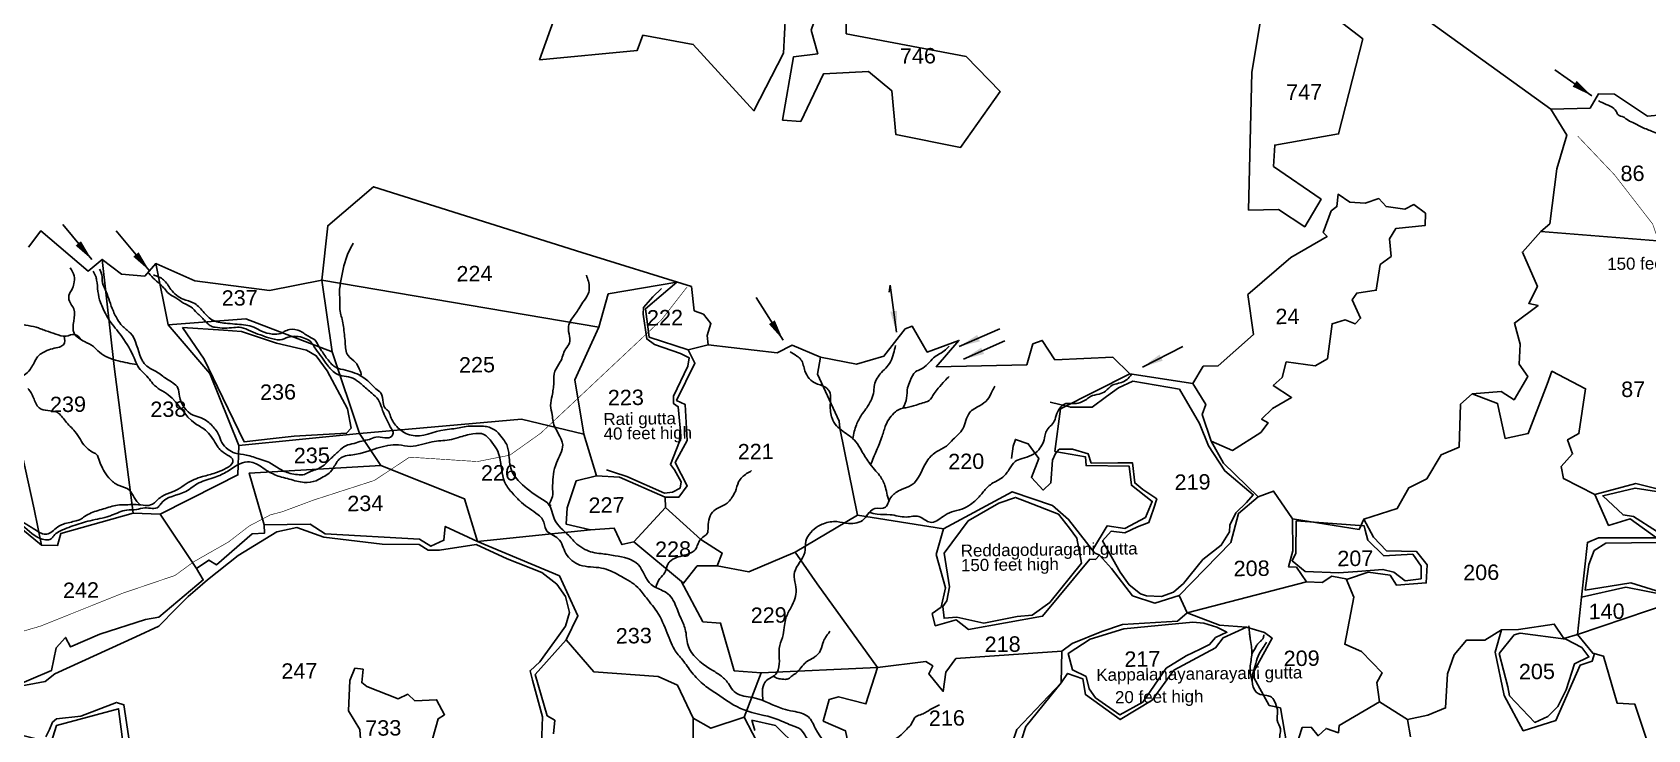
# Model space of a CAD drawing. Header units: feet. Extents: x 806214 to 813245, y 1575800 to 1585148.
# Drawn here: x 807881 to 810558, y 1580803 to 1581960 of the extents above; entities that cross this region are included whole.
import ezdxf
from ezdxf.enums import TextEntityAlignment as Align

# ---------------------------------------------------------------- set-up
doc = ezdxf.new("R2010")
doc.units = ezdxf.units.FT
doc.header["$LTSCALE"] = 15
doc.header["$MEASUREMENT"] = 0
doc.linetypes.add('HIDDEN2', pattern=[0.1875, 0.125, -0.0625])
for name, color, linetype in [('HILL', 17, 'Continuous'), ('PLOT', 7, 'Continuous'), ('PLOT NO', 7, 'Continuous'), ('ROADS', 6, 'Continuous'), ('TANKS-STREAM', 4, 'Continuous'), ('TEXT', 1, 'Continuous')]:
    doc.layers.add(name, color=color, linetype=linetype)
doc.layers.add('VILLAGE BOUNDRY', color=5, linetype='HIDDEN2', lineweight=100)
doc.styles.get("Standard").update_dxf_attribs({"font": 'arial.ttf'})
doc.linetypes.add('DOTS', pattern='A,1e-06,-3,["●",Standard,S=3,R=0,X=-1.25,Y=-1.25],-3', length=6.000001)
doc.dimstyles.get("Standard").update_dxf_attribs({"dimtxt": 0.18, "dimasz": 35, "dimexe": 0.18, "dimexo": 0.0625, "dimgap": 0.09, "dimtad": 0, "dimtih": 1, "dimtoh": 1, "dimdec": 4, "dimzin": 0, "dimdsep": 46, "dimtxsty": 'Standard', "dimcen": 0.09, "dimadec": 0, "dimazin": 0, "dimtfac": 1, "dimtdec": 4, "dimtofl": 0, "dimtmove": 0, "dimatfit": 3, "dimfxl": 1, "dimtolj": 1, "dimtzin": 0, "dimarcsym": 0})

msp = doc.modelspace()

# ---------------------------------------------------------------- linework, layer by layer
at = {"layer": 'HILL', "lineweight": -2}
for points in [[(808924, 1581535.2), (808909.4, 1581521.5), (808893.8, 1581503.3), (808893.6, 1581492.7), (808899.3, 1581451.4), (808912.2, 1581442), (808955.4, 1581427.5), (808969.5, 1581420.3), (808967.3, 1581406.3), (808943.5, 1581356.4), (808943.8, 1581344.1), (808951.7, 1581338.9), (808954.8, 1581303.9), (808953.8, 1581281.1), (808938.6, 1581243), (808945.4, 1581234.1), (808956.4, 1581214.4), (808954.7, 1581203.9), (808942, 1581197.3), (808928.9, 1581195.7), (808866.5, 1581223.3), (808844.3, 1581230.4), (808832.6, 1581234.1)], [(808129.7, 1581470.4), (808197.7, 1581465.7), (808227.7, 1581463.6), (808285.7, 1581444.2), (808335.5, 1581433), (808351.5, 1581423.4), (808369.9, 1581398.7), (808403.2, 1581335.4), (808409.3, 1581303.4), (808401.8, 1581294.9), (808314.7, 1581290.1), (808275.2, 1581285.7), (808232.1, 1581280.8), (808188, 1581372.1), (808166, 1581417.6), (808129.7, 1581470.4)], [(809601, 1581338), (809637.4, 1581338.5), (809661.6, 1581356.1), (809681.3, 1581370.4), (809704.9, 1581381.4), (809782.2, 1581368.2), (809815.3, 1581311.1), (809830.2, 1581274.2), (809857.4, 1581232.5), (809904.5, 1581192.9), (809893.6, 1581179.9), (809875.5, 1581163.2), (809866, 1581142.5), (809865.1, 1581131.4), (809851.6, 1581109.3), (809821.3, 1581085.7), (809799.8, 1581059.3), (809788.8, 1581045.9), (809772.2, 1581031.3), (809752.8, 1581024.2), (809727.4, 1581025.2), (809717.6, 1581028.5), (809699, 1581043.3), (809684.3, 1581064.7), (809654.9, 1581116.3), (809669, 1581132.3), (809691.7, 1581129.6), (809712.7, 1581139.7), (809731.6, 1581147), (809739, 1581169), (809744.7, 1581185.9), (809721.7, 1581201.6), (809708.3, 1581212.5), (809704.3, 1581245.9), (809680.3, 1581245.8), (809636, 1581245.6), (809630.8, 1581260.9), (809604.9, 1581268.7), (809583.1, 1581268.8), (809576.6, 1581261.1), (809571.6, 1581250.2), (809569.3, 1581212.7), (809556.4, 1581200.7), (809536.8, 1581221.8), (809549, 1581253.3), (809531.7, 1581277.5), (809510.4, 1581284.6), (809506.6, 1581273.4), (809503.9, 1581253.3)], [(809602, 1581338), (809567.9, 1581346.8)], [(810489.1, 1581112.6), (810469.6, 1581100.2), (810460.9, 1581077.4), (810454.5, 1581034.7), (810478.8, 1581038.6), (810530.5, 1581046.9), (810588.8, 1581028.4), (810626.9, 1581013.1), (810651.3, 1581011.3), (810695.4, 1581021.2), (810837.6, 1581082), (810839.2, 1581092.3), (810791.6, 1581192.3), (810774.6, 1581237.8), (810748.2, 1581308.8), (810772.9, 1581339.3)], [(809432.1, 1581149.4), (809482.8, 1581178.8), (809510.6, 1581188.6), (809529.6, 1581181.1), (809582, 1581160.5), (809599.8, 1581137.4), (809612.4, 1581121), (809619.9, 1581079.2), (809567.4, 1581014), (809538, 1580993.4), (809513.5, 1580991), (809457.8, 1580980), (809413.3, 1580990.1), (809392.2, 1580988), (809390.3, 1581007.4), (809397, 1581017), (809401.2, 1581040.3), (809392.5, 1581096), (809432.1, 1581149.4)], [(810573.1, 1581132.8), (810534.6, 1581157), (810517.5, 1581159.5), (810484, 1581190.9), (810537.6, 1581204.1), (810572.9, 1581198.4)], [(807851.9, 1580873.9), (807902.1, 1580883.1), (807918.4, 1580895.8), (808052.7, 1580957.4), (808090.5, 1580974.7), (808120.2, 1581004.7), (808139.5, 1581024.1), (808150.8, 1581033.9), (808171.3, 1581051.8), (808222.2, 1581091.9), (808286.1, 1581131.7), (808319.5, 1581138.5), (808364.2, 1581122.7), (808461.1, 1581111), (808522.1, 1581110.6), (808537.1, 1581100.8), (808556, 1581101), (808616.8, 1581110.4), (808667.9, 1581086.4), (808725.4, 1581063.7), (808750.5, 1581044.4), (808764.5, 1581024.1), (808771.5, 1580997.5), (808764.8, 1580975.2), (808750.9, 1580955.8), (808730.5, 1580927.5), (808722.1, 1580915.9), (808706.1, 1580901.1), (808710.2, 1580885.5), (808726.3, 1580824.6), (808725.1, 1580778.2)], [(809975.9, 1581149.9), (809975.1, 1581095.8), (809969, 1581083.5), (809990.9, 1581065.8), (810046.3, 1581063.3), (810077.4, 1581065.8), (810119.5, 1581069.1), (810137.7, 1581064.6), (810156.4, 1581050.3), (810182.9, 1581053.7), (810183.1, 1581074.4), (810169, 1581094.5), (810121.3, 1581091.8), (810094.7, 1581117.8), (810090.2, 1581134.3), (810088.2, 1581141.5), (809975.9, 1581149.9)], [(810489.1, 1581112.6), (810573.9, 1581113.7)], [(809634.2, 1580953.2), (809690, 1580970.6), (809730.1, 1580974.5), (809804.3, 1580981.6), (809822.8, 1580980.1), (809844.1, 1580973.3), (809860.9, 1580964.8), (809842.2, 1580956.1), (809832.2, 1580944.3), (809816.6, 1580936.7), (809793.6, 1580925.6), (809760.4, 1580905.4), (809721.8, 1580849), (809683.3, 1580828.1), (809643.4, 1580856.3), (809632.5, 1580870.8), (809627.4, 1580891.3), (809605.1, 1580902.3), (809597.7, 1580929.8), (809634.2, 1580953.2)], [(810312.4, 1580929.6), (810337.2, 1580960.6), (810347.2, 1580963.3), (810422.8, 1580953.2), (810449.1, 1580939.5), (810461, 1580924), (810437.1, 1580912.7), (810423.4, 1580869.2), (810409.3, 1580841.8), (810392.6, 1580825.1), (810371.4, 1580815.4), (810329.4, 1580859.3), (810326.7, 1580874.1), (810312.4, 1580929.6)], [(808048.2, 1580741.4), (808032.9, 1580844.7), (808020.4, 1580848.5), (807961.3, 1580825.8), (807921, 1580821.1), (807914.2, 1580815.5), (807909.5, 1580803.5), (807903.5, 1580791.3)], [(809073.7, 1580819.1), (809112.7, 1580810.2), (809150, 1580773.7)], [(809078.6, 1580801.8), (809073.7, 1580819.1)]]:
    msp.add_lwpolyline(points, dxfattribs=at)
at = {"layer": 'PLOT', "lineweight": -2}
for points in [[(808721.8, 1581914.5), (808750.1, 1581994.4), (808794.1, 1581978.9), (808820, 1582029.8), (808917.6, 1582051.9), (808941, 1582021.1), (809095.5, 1582057.4), (809131, 1582022.2), (809126.1, 1581925.5), (809076.9, 1581829.9), (808976.5, 1581939.9), (808893, 1581955.1), (808883.5, 1581930), (808721.8, 1581914.5)], [(809902, 1582032), (809951.7, 1582053), (810086.5, 1581949.1), (810046.1, 1581791.6), (809940.3, 1581773.1), (809938.3, 1581737.5), (810017, 1581683.2), (809990, 1581637.6), (809946.5, 1581666.2), (809897, 1581665.1), (809902.5, 1581893.5), (809922.3, 1582014.1), (809902, 1582032)], [(810093.3, 1582052.4), (810397.7, 1581832.3), (810463, 1581834.5), (810477.1, 1581858.1), (810503.5, 1581857.7), (810558.2, 1581821), (810581.6, 1581822.9), (810623.2, 1581793.3), (810658.5, 1581785.5), (810672.1, 1581762.9), (810698.4, 1581786.7), (810779.6, 1581799.3), (810786.5, 1581820.1), (810838.1, 1581828.5), (810830.1, 1581904.1), (810826.7, 1581950), (810864.6, 1581976.4)], [(809124.1, 1581814.3), (809142.8, 1581919.6), (809182.7, 1581924.6), (809171.6, 1581963.9), (809185, 1582001.6), (809229.4, 1582003.6), (809230, 1581957.6), (809428.6, 1581920.2), (809484.9, 1581861.8), (809419.5, 1581769.2), (809312.1, 1581790.7), (809305.3, 1581863.1), (809266.9, 1581895.1), (809192.1, 1581891), (809154.6, 1581812.3), (809124.1, 1581814.3)], [(810588.5, 1581612.9), (810381.4, 1581629.5), (810396.4, 1581642.4), (810407.6, 1581733.8), (810424.2, 1581789.5), (810397.7, 1581832.3)], [(807874.5, 1581603.6), (807895.3, 1581630.9), (807973.3, 1581563.9), (807996.5, 1581583.3), (808028.7, 1581558.6), (808067.3, 1581555.8), (808085.6, 1581576.5), (808150.1, 1581547.7), (808273.9, 1581531.7), (808361, 1581548.9), (808370.6, 1581639.2), (808446.5, 1581703.9), (808791.6, 1581594.9), (808973.5, 1581538.3), (808978.1, 1581498.3), (808993.3, 1581492.3), (809005.6, 1581477), (808999.5, 1581457.1), (809000.9, 1581441.8), (809115.3, 1581428.5), (809140.2, 1581441), (809187.1, 1581421.2), (809246.8, 1581409.6), (809292.4, 1581422.9), (809327.7, 1581468.3), (809339.2, 1581472.8), (809364.3, 1581429.7), (809416.7, 1581448.9), (809379.3, 1581405.2), (809529.1, 1581408.7), (809539.3, 1581443.2), (809554.9, 1581449), (809575.8, 1581417), (809671.7, 1581421.1), (809700.2, 1581393.7), (809804.2, 1581377.4), (809821.8, 1581406.1), (809846.2, 1581406.7), (809904.8, 1581458.5), (809895.8, 1581525.1), (809966.7, 1581586.5), (810027, 1581621.2), (810020.6, 1581628.1), (810033.8, 1581663.9), (810043.4, 1581670.9), (810045.1, 1581691.3), (810064.7, 1581678.4), (810090.1, 1581676.8), (810112.9, 1581684.2), (810124.8, 1581670.9), (810155.8, 1581666.8), (810170.9, 1581674.2), (810190.2, 1581659.9), (810189.7, 1581639.6), (810141.1, 1581634.7), (810130.4, 1581617.5), (810133, 1581588.2), (810114.8, 1581574.8), (810108.4, 1581532.2), (810076.2, 1581527.6), (810068.5, 1581516.4), (810082.5, 1581485.7), (810073.6, 1581476.2), (810056.9, 1581483.1), (810035.3, 1581476.6), (810027.4, 1581418.5), (810007, 1581407), (809959.3, 1581413.3), (809952.6, 1581387.6), (809937.8, 1581374.2), (809968.1, 1581354.2), (809936.4, 1581335.8), (809918.5, 1581318.6), (809929.2, 1581312.4), (809917.1, 1581296.3), (809870, 1581266.4), (809834.6, 1581282.1), (809820.1, 1581326.2), (809825.8, 1581342.9), (809804.2, 1581377.4)], [(810381.4, 1581629.5), (810350.6, 1581595.5), (810375.6, 1581538.5), (810361.3, 1581510.3), (810376.7, 1581507.1), (810337.4, 1581477.6), (810347, 1581442.5), (810345.1, 1581409.6), (810359.7, 1581389.3), (810336.9, 1581350.6), (810315.7, 1581364.3), (810267.5, 1581360.2), (810248.3, 1581343.1), (810245.8, 1581271.6), (810215.8, 1581259.3), (810192.3, 1581219.5), (810162.4, 1581204.6), (810143.4, 1581170.1), (810087.8, 1581152.5), (810080, 1581135.5), (809969.8, 1581152.9), (809938.4, 1581198.9), (809912.6, 1581189.3), (809855.4, 1581245.6), (809834.6, 1581282.1)], [(807996.5, 1581583.3), (808016.6, 1581405.7), (808048, 1581162.3)], [(807795.8, 1581569.1), (807884.1, 1581169.1), (807896.2, 1581109.3)], [(808085.6, 1581576.5), (808106, 1581474.8), (808234.8, 1581484.8), (808377.8, 1581430.2)], [(807657.7, 1581162.4), (807736.6, 1581191.1), (807826.6, 1581166.3), (807896.2, 1581109.3), (807922.5, 1581108.7), (807928, 1581128.9), (808048, 1581162.3), (808093, 1581160.7), (808188, 1581208.8), (808221.7, 1581225.9), (808223.1, 1581274.7), (808423.1, 1581294.8), (808691.7, 1581318.3), (808795.2, 1581293.7), (808780, 1581383.6), (808819.8, 1581471.2), (808835.5, 1581526.2), (808949.3, 1581545.8)], [(808361, 1581548.9), (808819.8, 1581471.2)], [(808361, 1581548.9), (808377.8, 1581430.2), (808423.1, 1581294.8)], [(808967.8, 1581433.3), (808903.4, 1581454.3), (808897.3, 1581501.5), (808949.3, 1581545.8)], [(808106, 1581474.8), (808175.3, 1581394.3), (808223.1, 1581274.7)], [(808816.2, 1581224.5), (808854.2, 1581222), (808929.7, 1581189.1), (808952.6, 1581189.2), (808966.5, 1581208), (808946.4, 1581246.3), (808966.2, 1581282.9), (808963, 1581342.8), (808948.8, 1581349.3), (808979.3, 1581411.4), (808967.8, 1581433.3), (809000.9, 1581441.8)], [(809187.1, 1581421.2), (809182.4, 1581392.7), (809218.1, 1581314.8), (809219.6, 1581303.3), (809248.6, 1581159.2), (809145.6, 1581097.9), (809068.7, 1581064.8), (809015.9, 1581074.8), (809024.4, 1581096.3), (808988.8, 1581118.8), (808930.7, 1581171.7), (808929.7, 1581189.1)], [(809638.3, 1581100.9), (809662.7, 1581141.4), (809691.6, 1581136.7), (809726.1, 1581155.3), (809737.3, 1581181.9), (809702.6, 1581208.7), (809698.7, 1581240.5), (809627.6, 1581241.3), (809626.8, 1581255.7), (809576, 1581264.7), (809585.4, 1581335.5), (809700.2, 1581393.7)], [(810267.5, 1581360.2), (810309.7, 1581344.4), (810321.9, 1581286.3), (810360.5, 1581294.4), (810391.5, 1581376.5), (810399.6, 1581397.9), (810455.3, 1581368.7), (810444.3, 1581294.3), (810425.6, 1581284.1), (810433.8, 1581260.7), (810415, 1581239.8), (810418.8, 1581219.7), (810470.5, 1581193.5), (810538.6, 1581211.8), (810617.9, 1581191.9)], [(810309.7, 1581344.4), (810267.5, 1581360.2)], [(807805.2, 1580882.4), (807831.3, 1580889.6), (807845.1, 1580872.6), (807912.6, 1580901.2), (807920.3, 1580938.9), (807935.9, 1580956.2), (807944, 1580940.6), (807992.6, 1580961.9), (808068.3, 1580986), (808090.4, 1580989.6), (808164.3, 1581051.7), (808152.9, 1581070.6), (808173.7, 1581084.7), (808186.4, 1581076.7), (808245.2, 1581127.9), (808265.8, 1581129.2), (808265.3, 1581143.3), (808240.4, 1581229), (808458.8, 1581241.6), (808423.1, 1581294.8)], [(808795.2, 1581293.7), (808816.2, 1581224.5), (808782.2, 1581215.8), (808767.7, 1581171.2), (808765.9, 1581144.1), (808806.1, 1581134.9), (808618.6, 1581115.3), (808597.5, 1581186.2), (808458.8, 1581241.6)], [(809248.6, 1581159.2), (809391.3, 1581136.4), (809505.2, 1581198), (809571.6, 1581174.9), (809598.4, 1581151.9), (809628.1, 1581114), (809641.5, 1581096.8), (809649.8, 1581092.8), (809642.9, 1581085.3), (809633.6, 1581086), (809555.4, 1580991.5), (809432.8, 1580969.6), (809412.3, 1580985.2), (809377.4, 1580975.7), (809372.7, 1580995.7), (809387.1, 1581006.7), (809394.4, 1581038.7), (809379.2, 1581093.8), (809391.3, 1581136.4)], [(809649.8, 1581092.8), (809669.9, 1581070.5), (809704.5, 1581025.4), (809741.5, 1581013), (809782, 1581025.8), (809867.6, 1581113.7), (809880, 1581161.9), (809912.6, 1581189.3)], [(810448.7, 1581023), (810458.5, 1581114), (810476.8, 1581121.7), (810572.7, 1581121.2), (810529.3, 1581152.9), (810493.5, 1581142.2), (810470.5, 1581193.5)], [(808093, 1581160.7), (808152.9, 1581070.6)], [(808930.7, 1581171.7), (808877.9, 1581114.8), (808858.2, 1581110.4), (808845.5, 1581137.4), (808806.1, 1581134.9)], [(809794.9, 1580996.9), (809992.9, 1581048.3), (809976.2, 1581072.9), (809963.3, 1581073.3), (809970, 1581099.7), (809969.8, 1581152.9)], [(809992.9, 1581048.3), (810018.8, 1581047.1), (810034.6, 1581057.9), (810060.9, 1581053), (810095.1, 1581064.3), (810131.4, 1581059.8), (810142, 1581043.1), (810191.3, 1581046.8), (810192.8, 1581076.5), (810175.3, 1581098.8), (810125.6, 1581099.7), (810103.8, 1581122.5), (810087.8, 1581152.5)], [(808265.3, 1581143.3), (808341.6, 1581144.1), (808366.6, 1581128.3), (808522.9, 1581119.4), (808541.6, 1581107.6), (808563.3, 1581117.4), (808565.3, 1581140.4), (808618.6, 1581115.3)], [(808618.6, 1581115.3), (808754.7, 1581058.6), (808785.3, 1580992.3), (808766, 1580952.5), (808714.5, 1580894.9), (808734.2, 1580826.4), (808747.2, 1580818.8), (808744.8, 1580796.2)], [(808877.9, 1581114.8), (808960.4, 1581046.3), (808983, 1581075.1), (809015.9, 1581074.8)], [(808956.4, 1581049.6), (808992.4, 1580982.2), (809021.7, 1580980.1), (809044.5, 1580901.1), (809089.1, 1580897.7), (809281.6, 1580906.4), (809181.7, 1581045), (809145.6, 1581097.9)], [(809893.4, 1580973.2), (809923.2, 1580964.2), (809936.2, 1580954.9), (809902.9, 1580894.5), (809931.1, 1580843.5), (809949.6, 1580839.3), (809960, 1580778.3), (809975.1, 1580774), (809985.6, 1580806.6), (810000.5, 1580807.5), (810012.2, 1580793.2), (810025.3, 1580805.3), (810045.9, 1580798.2), (810047.1, 1580810.3), (810113.7, 1580849.6), (810109.5, 1580881.6), (810118.4, 1580897.5), (810083.9, 1580932.8), (810056.3, 1580944.9), (810071.4, 1581022.9), (810058.4, 1581053.5)], [(809281.6, 1580906.4), (809362.2, 1580916.5), (809373.4, 1580909), (809366.8, 1580896.1), (809390.7, 1580866.7), (809395.2, 1580898.6), (809411.8, 1580921.2), (809587.5, 1580933.5), (809604.7, 1580946.4), (809653.5, 1580965.9), (809688.1, 1580977.8), (809779.3, 1580983.3), (809794.9, 1580996.9), (809782, 1581025.8)], [(810315.8, 1580968.8), (810344.4, 1580969.2), (810403.5, 1580978.4), (810419.3, 1580954.7), (810442.1, 1580961.1), (810448.7, 1581023), (810522, 1581039.5), (810589.8, 1581026.3), (810598.9, 1581014.4)], [(810706, 1581017.6), (810631.2, 1580997), (810598.9, 1581014.4), (810442.1, 1580961.1), (810467.4, 1580930.1), (810485.3, 1580925.4), (810507.7, 1580847.3), (810536.9, 1580845.6), (810588.8, 1580690.1), (810642.8, 1580649.2), (810773.9, 1580698)], [(809586, 1580881.2), (809596.9, 1580896.6), (809622.2, 1580887.5), (809626.5, 1580861.4), (809684.1, 1580820), (809737, 1580852.2), (809772.8, 1580901.8), (809842, 1580939.2), (809854.5, 1580955.6), (809893.4, 1580973.2), (809848.5, 1580976.8), (809794.9, 1580996.9)], [(810165.4, 1580791.3), (810160.5, 1580820.1), (810193.9, 1580827.2), (810223.3, 1580839.2), (810226.5, 1580896.1), (810237.7, 1580927.3), (810257.8, 1580951.5), (810288.5, 1580951.9), (810315.8, 1580968.8), (810305.7, 1580932), (810320.4, 1580860.2), (810352.1, 1580801.5), (810406.2, 1580818.7), (810446.6, 1580910.4), (810466.6, 1580916.7), (810470, 1580929.4)], [(808975.3, 1580517.7), (808976.4, 1580822.1), (808950.3, 1580877.1), (808918.5, 1580891.4), (808811.5, 1580899.4), (808766, 1580952.5)], [(809281.6, 1580906.4), (809262.7, 1580846), (809217.1, 1580857.5), (809201.6, 1580853.1), (809191.9, 1580817.5), (809228.9, 1580801.3), (809239.4, 1580751.1), (809275.8, 1580743.2), (809294.4, 1580759.2), (809325.2, 1580750.9), (809330, 1580720.1), (809360.4, 1580681.5), (809462.8, 1580752.2), (809490.4, 1580756.7), (809504.2, 1580779.1), (809512.8, 1580803.4), (809586, 1580881.2), (809587.5, 1580933.5)], [(808429.6, 1580903.5), (808426.9, 1580881.4), (808435.3, 1580874.8), (808487.2, 1580854.3), (808503.2, 1580862), (808514.8, 1580851.2), (808551, 1580853), (808564.3, 1580828.1), (808553.9, 1580821.4), (808544.9, 1580789.9), (808539.9, 1580772.4), (808529, 1580748.9), (808460.1, 1580730.8), (808462.4, 1580705.1), (808451.3, 1580699.1), (808436.8, 1580753.2), (808427.1, 1580756.4), (808423.7, 1580803.6), (808405.2, 1580834.4), (808407.5, 1580885), (808415.6, 1580905), (808429.6, 1580903.5)], [(808976.4, 1580822.1), (809005.8, 1580805.7), (809060.9, 1580824.2), (809089.1, 1580897.7)], [(809514.4, 1580745.1), (809513.2, 1580764), (809527.9, 1580808.7), (809586, 1580881.2)], [(807753.1, 1580782.4), (807819.4, 1580804.6), (807912, 1580781.7), (807920.8, 1580810.1), (808024, 1580837.9), (808039.1, 1580719.7), (808074.7, 1580669.1), (808056.7, 1580650), (808070.5, 1580573.3), (808107.6, 1580547.7), (808103.4, 1580515.5), (808041.5, 1580515.3), (808055.9, 1580500.1), (808038.7, 1580463.8), (807996.1, 1580421.6), (807924, 1580382.5), (807919.4, 1580360.1), (807867.6, 1580339.4)], [(810113.7, 1580849.6), (810160.5, 1580820.1)], [(809060.9, 1580824.2), (809102.4, 1580744.4), (809094.6, 1580703.1), (809062.3, 1580706.8), (809089.9, 1580638.9), (809054.9, 1580613), (809095.5, 1580545)]]:
    msp.add_lwpolyline(points, dxfattribs=at)
at = {"layer": 'ROADS', "linetype": 'DOTS', "lineweight": -2, "ltscale": 0.15, "const_width": 1}
for points in [[(810442.3, 1581788), (810503.5, 1581723.5), (810566.6, 1581642.1), (810572.6, 1581624.7), (810589, 1581586.8), (810621.3, 1581521.6), (810711.9, 1581462.2), (810734.9, 1581415.7), (810781.9, 1581321.4), (810874.1, 1581163.8), (810896.4, 1581113.1), (810954.4, 1580991.1), (810973.4, 1580937.8), (811037.1, 1580819.4), (811047.6, 1580810.2), (811061, 1580765.8), (811076.1, 1580757.8), (811092, 1580717.8), (811088.1, 1580704.1), (811106.8, 1580669.7), (811120.2, 1580653.5), (811142, 1580604.1), (811143.9, 1580577.8)], [(808966.1, 1581537.5), (808924.1, 1581483.5), (808822.1, 1581387.6), (808798.1, 1581365), (808723.6, 1581295), (808672.4, 1581258.6), (808618.7, 1581248), (808506.2, 1581255.3), (808448, 1581216.7), (808347.1, 1581184.1), (808295.4, 1581164.8), (808275.6, 1581159.6), (808240.5, 1581141.1), (808206, 1581114.5), (808170.5, 1581094.3), (808148.3, 1581081.6), (808117.4, 1581059), (808030.4, 1581029.5), (807894.8, 1580975.1), (807866.1, 1580966.7)]]:
    msp.add_lwpolyline(points, dxfattribs=at)
at = {"layer": 'TANKS-STREAM', "lineweight": -2}
for points in [[(811798.8, 1581442.2), (811789.6, 1581429.3), (811787.7, 1581414.8), (811782, 1581409.7), (811777.7, 1581403.6), (811768.1, 1581393), (811766, 1581388.3), (811753.5, 1581357.4), (811742.1, 1581345.4), (811737.2, 1581336), (811702.6, 1581307.5), (811698.8, 1581298.1), (811693.1, 1581293.4), (811683.7, 1581284.9), (811679.3, 1581280.6), (811675.3, 1581276), (811669.2, 1581272.4), (811659.9, 1581268.9), (811644.6, 1581269.1), (811627.5, 1581267.1), (811612.4, 1581262.2), (811596.6, 1581263.1), (811552.3, 1581264.2), (811528.7, 1581262.9), (811522.5, 1581262), (811502.6, 1581262.2), (811493.2, 1581267.8), (811482.6, 1581274), (811476.6, 1581289.2), (811462.1, 1581314.2), (811447.2, 1581325.7), (811441.5, 1581342.5), (811439.7, 1581354.4), (811421.7, 1581388.7), (811414.4, 1581406.8), (811406.3, 1581417.4), (811402.4, 1581424.7), (811396.9, 1581435.1), (811391.4, 1581444.6), (811384.2, 1581457.2), (811362.6, 1581487.2), (811341.3, 1581496.7), (811332.4, 1581500.6), (811321.8, 1581508.7), (811314.6, 1581512.9), (811289.1, 1581518.6), (811278.4, 1581530), (811268.1, 1581538.1), (811248.4, 1581551.8), (811223.6, 1581556.4), (811212.8, 1581560.5), (811189.4, 1581563.5), (811169.9, 1581568.4), (811150, 1581571.9), (811121.2, 1581571.5), (811086.2, 1581580.3), (811066.9, 1581588.1), (811058.3, 1581597.3), (811041.9, 1581604.5), (811033.1, 1581601.5), (811016.4, 1581599.9), (811006.3, 1581601.6), (810996.4, 1581607.7), (810979.3, 1581615.7), (810919.1, 1581625.6), (810912.3, 1581631.2), (810895.7, 1581635.2), (810885.6, 1581635), (810859, 1581651.5), (810851.4, 1581653.7), (810832.2, 1581666.3), (810817.2, 1581674.8), (810797.7, 1581683), (810749.5, 1581689), (810734.1, 1581706.7), (810719.9, 1581716.1), (810708.3, 1581722.7), (810695.6, 1581730.6), (810685.7, 1581742.2), (810670.4, 1581749.1), (810640.2, 1581762.2), (810625.5, 1581767), (810607.4, 1581769.2), (810585.9, 1581785.2), (810564.7, 1581796.1), (810546.6, 1581803.8), (810533.6, 1581810.3), (810523.4, 1581815.8), (810518.6, 1581819.4), (810509.2, 1581823.3), (810506.6, 1581828.3), (810482.9, 1581843.4), (810476.9, 1581846.4)], [(808413, 1581610.5), (808402.3, 1581588.4), (808391.9, 1581544.8), (808390.3, 1581533.8), (808390.5, 1581520.7), (808390.7, 1581506.4), (808391.7, 1581494.2), (808394.4, 1581484.1), (808396.6, 1581471.9), (808399.5, 1581445.3), (808404.4, 1581423.7), (808416.8, 1581412.4), (808422.9, 1581401.6), (808425.5, 1581390.2), (808424.7, 1581388.9)], [(807569.7, 1581370.4), (807572.2, 1581363.8), (807576.1, 1581356.4), (807587.4, 1581346.5), (807598, 1581337.2), (807604.4, 1581326), (807630.7, 1581292.9), (807639.4, 1581283.1), (807647.5, 1581268.7), (807653.2, 1581258.7), (807661.4, 1581252.2), (807668.2, 1581243.3), (807678.3, 1581236.7), (807690, 1581226.8), (807702.3, 1581221.2), (807714.1, 1581218.6), (807728.1, 1581213.4), (807739.5, 1581209.1), (807746.6, 1581206.6), (807752.6, 1581203.2), (807759.7, 1581201), (807768.4, 1581196.5), (807797.9, 1581185.8), (807820.6, 1581179.6), (807834.2, 1581175.3), (807850.6, 1581166.8), (807859.8, 1581151.9), (807868, 1581145.6), (807882.5, 1581137), (807893, 1581130.5), (807903.1, 1581127.4), (807911.4, 1581130.1), (807920.5, 1581137.7), (807932.4, 1581144.3), (807943.1, 1581147), (807953.4, 1581149.7), (807961.2, 1581152.3), (807967.4, 1581156.7), (807978.4, 1581162.8), (808001.8, 1581170.4), (808025.3, 1581176.2), (808036.2, 1581176.4), (808049, 1581176.8), (808064.9, 1581175.7), (808077.1, 1581176), (808089, 1581185), (808104.7, 1581194.6), (808121.5, 1581201.6), (808136.1, 1581211.3), (808163.1, 1581223), (808184.4, 1581229.2), (808198.5, 1581235), (808211.4, 1581244.1), (808213.3, 1581247.3), (808194.9, 1581265.1), (808189.2, 1581271.3), (808185.5, 1581277), (808167.8, 1581300.3), (808150.9, 1581311.1), (808106.4, 1581358.5), (808080.9, 1581377), (808073.2, 1581387.1), (808055.8, 1581406), (808051.6, 1581415.6), (808032.9, 1581450.4), (808013.5, 1581475.8), (808006.1, 1581486.3), (807998.4, 1581501.6), (807993.8, 1581511.8), (807987.5, 1581549), (807986.1, 1581555.1), (807981.9, 1581563.6)], [(808054.4, 1581408.9), (808023.1, 1581415.1), (807992.3, 1581429.3), (807982.3, 1581438.6), (807967.6, 1581447), (807950.2, 1581461), (807949.6, 1581501.3), (807942.5, 1581514.1), (807942.4, 1581526.2), (807946.6, 1581533.1), (807949.9, 1581543), (807950.6, 1581555.9), (807943.5, 1581569.2)], [(808074, 1581560.4), (808084.1, 1581549.9), (808094.9, 1581540), (808099.8, 1581535.1), (808107, 1581526.7), (808119, 1581519.4), (808131.5, 1581510.9), (808143.5, 1581504.9), (808154.3, 1581494.1), (808160.6, 1581488.2), (808166.3, 1581482.3), (808171.4, 1581477.2), (808176.6, 1581473.1), (808183.8, 1581470.8), (808214.8, 1581470.3), (808227.1, 1581470.5), (808242.9, 1581464.4), (808259.1, 1581458.1), (808272.8, 1581453.4), (808281.9, 1581451.2), (808291.6, 1581449.8), (808305.3, 1581454.3), (808331.8, 1581452.8), (808341.7, 1581447.5), (808345.7, 1581442.5), (808350.7, 1581434.4), (808360.7, 1581421), (808370.1, 1581407.8), (808375.6, 1581401.4), (808383.9, 1581394.3), (808393.9, 1581390.4), (808408.8, 1581387.6), (808421.5, 1581380.5), (808427.3, 1581375.6), (808443.8, 1581361.2), (808454, 1581350.9), (808460, 1581337.4), (808463.4, 1581327.9), (808467.2, 1581319.7), (808471.8, 1581310.7), (808474.3, 1581305.7), (808476.2, 1581302.3), (808478.9, 1581297), (808476.9, 1581290.3), (808450.5, 1581288.7), (808439.6, 1581284.8), (808427.2, 1581282), (808414.2, 1581278.1), (808400.6, 1581274.2), (808389, 1581265.3), (808376.1, 1581253.4), (808356.6, 1581237), (808338.9, 1581230.1), (808332, 1581226.8), (808320.5, 1581226.4), (808308.3, 1581228.4), (808289.3, 1581236.6), (808271.5, 1581247.3), (808257.8, 1581251.9), (808235.6, 1581258.8), (808217.1, 1581262), (808205.6, 1581268.2), (808195.1, 1581279.6), (808189.6, 1581292.8), (808177.3, 1581309.3), (808160.9, 1581320.5), (808147.6, 1581325.1), (808125, 1581356.3), (808122.2, 1581369.9), (808103.6, 1581385.1), (808086.4, 1581397.3), (808073.3, 1581404.6), (808064.6, 1581413.3), (808061.6, 1581418.8), (808043.3, 1581461.3), (808029.8, 1581473.2), (808022.3, 1581483.4), (808013.3, 1581502.1), (808001.6, 1581533.6), (807996.7, 1581548.3), (807996.6, 1581554.7), (807992.3, 1581567.3)], [(809940.4, 1579786.5), (809932.6, 1579777.5), (809923.6, 1579773.6), (809912.4, 1579769.8), (809902.6, 1579764.2), (809892.8, 1579754.9), (809881.8, 1579746.6), (809865.7, 1579736.8), (809856.2, 1579733), (809844.6, 1579730.2), (809837.9, 1579728.7), (809781.1, 1579739.5), (809743.5, 1579747.7), (809706.2, 1579757.9), (809685.1, 1579770.9), (809676.5, 1579782.6), (809666.5, 1579811.1), (809670.9, 1579846.9), (809674, 1579890.9), (809677.4, 1579915.3), (809683.7, 1579928.6), (809684.8, 1579941.3), (809687.3, 1579963), (809698.5, 1580008.5), (809700, 1580025.7), (809701.1, 1580034), (809699.3, 1580049.6), (809697.3, 1580057), (809693.8, 1580066.8), (809681.5, 1580086.4), (809661.8, 1580109.4), (809653.5, 1580126.1), (809647.4, 1580135.8), (809642, 1580143.2), (809638.5, 1580146.9), (809634.2, 1580160.6), (809632.5, 1580169.4), (809630.6, 1580176.9), (809627.3, 1580183.7), (809617.7, 1580202.5), (809598.9, 1580217.6), (809594, 1580234), (809588.8, 1580249.1), (809590.8, 1580267.8), (809587.5, 1580280.5), (809581.8, 1580291.6), (809563.2, 1580304.1), (809548, 1580305.2), (809525.8, 1580308), (809515, 1580308.3), (809500.3, 1580307.2), (809488.6, 1580308.2), (809476.5, 1580308), (809473.9, 1580307.8), (809454.9, 1580297), (809447.5, 1580291.6), (809436.7, 1580294.1), (809427.2, 1580296.2), (809422.4, 1580298.5), (809416.1, 1580309.4), (809414.4, 1580317.3), (809414.8, 1580332.5), (809417.8, 1580359.6), (809422.4, 1580377.3), (809426.4, 1580385.9), (809426.1, 1580398.4), (809422, 1580402.5), (809415.1, 1580411), (809389.6, 1580438.6), (809370.4, 1580467.7), (809351.7, 1580478.5), (809340.4, 1580481.8), (809321.6, 1580482.6), (809311.7, 1580486), (809296.6, 1580488.4), (809262.9, 1580498.8), (809243, 1580506.3), (809233.6, 1580513.8), (809225.2, 1580525.3), (809222.2, 1580532.2), (809227.1, 1580558.2), (809223.1, 1580582.8), (809221.5, 1580605.8), (809220.3, 1580613.4), (809225.2, 1580660.4), (809227, 1580686.5), (809225.6, 1580713.3), (809224.3, 1580728.6), (809220.7, 1580743.1), (809212.5, 1580758), (809178.7, 1580805.5), (809167.3, 1580824.4), (809141.8, 1580833.9), (809125.1, 1580837.8), (809078.9, 1580855.6), (809049.9, 1580862.6), (809039.7, 1580871.5), (809032.9, 1580882.2), (809019.6, 1580894.5), (809004.1, 1580904.4), (808967.9, 1580942.9), (808963.1, 1580969.9), (808955.2, 1580989.6), (808945.1, 1581014.2), (808936.9, 1581026.6), (808925.7, 1581033.8), (808906.8, 1581043.9), (808885.1, 1581077), (808846.9, 1581091.8), (808823.6, 1581095.3), (808809.6, 1581097.5), (808797, 1581102.3), (808783.7, 1581111.1), (808770.3, 1581125.2), (808746.6, 1581151.7), (808736.2, 1581178), (808726.7, 1581184.8), (808693.5, 1581209.4), (808676.5, 1581230.4), (808671, 1581258.3), (808667.2, 1581276.1), (808661.9, 1581284.4), (808653, 1581295.8), (808640.4, 1581304), (808631.3, 1581306.3), (808620.2, 1581306.8), (808603.1, 1581306.6), (808579.5, 1581302.5), (808565.2, 1581300.9), (808508.9, 1581291.6), (808486.9, 1581304), (808474.8, 1581322.8), (808470.8, 1581332), (808466.4, 1581336), (808462.4, 1581345.9), (808458.8, 1581361.8), (808450.4, 1581368.9), (808441.6, 1581377.7), (808422.8, 1581391.6), (808392, 1581401.5), (808384.8, 1581403.7), (808377.1, 1581409.7), (808371.1, 1581416.6), (808360.4, 1581431.9), (808353.9, 1581442.8), (808349.8, 1581449.1), (808340.5, 1581454.7), (808325.3, 1581464.1), (808307, 1581466.9), (808298.5, 1581463.6), (808293.1, 1581460.7), (808278.6, 1581459.5), (808261, 1581464.2), (808248, 1581470.8), (808220.6, 1581475.8), (808204.6, 1581477.1), (808181.2, 1581481.9), (808164, 1581497), (808147.8, 1581511.5), (808131.1, 1581517.3), (808110.6, 1581533.7), (808098.5, 1581549.4), (808081.8, 1581557.6)], [(808799.4, 1581557.1), (808802.7, 1581547), (808802.5, 1581526.3), (808793.6, 1581512.4), (808786.8, 1581501.2), (808774.8, 1581484), (808769.7, 1581472.3), (808771.5, 1581455.3), (808771.6, 1581445.2), (808764.8, 1581434.5), (808756.1, 1581413.2), (808747.2, 1581398), (808745.3, 1581378.8), (808742.4, 1581357), (808740, 1581341.1), (808742.8, 1581325.7), (808744, 1581314.2), (808760, 1581275.6), (808749.7, 1581245.8), (808743.3, 1581208), (808743.4, 1581201.6), (808743, 1581189.9), (808738.6, 1581174.7), (808741, 1581176.1)], [(807961.8, 1581450.2), (807951.4, 1581458.9), (807936.8, 1581455.9), (807919.9, 1581459.5), (807903.5, 1581464.9), (807894.8, 1581468.3), (807887.1, 1581470.7), (807869.8, 1581474.4), (807861.2, 1581476.4), (807849.5, 1581482.7), (807843.4, 1581484.8), (807833.5, 1581487.7), (807826.1, 1581489.7), (807813.6, 1581489.6), (807800.3, 1581489.4), (807786.5, 1581492.2), (807779.6, 1581494.3), (807772.2, 1581498.5), (807767, 1581503.2), (807759.6, 1581509.1), (807754.3, 1581512), (807740.5, 1581516.2)], [(807933.7, 1581455.8), (807933.1, 1581442.3), (807926.2, 1581438), (807914.2, 1581435.2), (807902.2, 1581430.8), (807894.1, 1581425.9), (807888.2, 1581419.8), (807882.7, 1581409.4), (807877.2, 1581400.8), (807867.8, 1581391.6), (807855, 1581385), (807848.6, 1581379.3), (807844.4, 1581375)], [(809300.7, 1581182.3), (809297.3, 1581195.4), (809294, 1581208.4), (809285.4, 1581224.9), (809276.9, 1581234.7), (809267.4, 1581247.1), (809255.1, 1581266.2), (809246.1, 1581280.7), (809235.5, 1581290.5), (809213.9, 1581307.4), (809206.5, 1581319.8), (809203.6, 1581342.2), (809200.6, 1581366.6), (809196.4, 1581370.7), (809189.1, 1581374.3), (809180.2, 1581377.3), (809161.5, 1581398.3), (809155, 1581417), (809148.2, 1581423.1), (809137.1, 1581429.8)], [(809240.8, 1581286.2), (809246.8, 1581309), (809255.4, 1581325.3), (809262.6, 1581335.3), (809271.8, 1581351), (809275.8, 1581364.1), (809276.2, 1581372.4), (809286.4, 1581393.4), (809303.3, 1581413.4), (809308.4, 1581427), (809311.8, 1581440.6)], [(809324, 1581336.5), (809330.1, 1581353.4), (809331.6, 1581370.3), (809336.1, 1581382.1), (809344.8, 1581397), (809353.6, 1581401.3), (809365.3, 1581409.9), (809374.8, 1581420.1), (809392.5, 1581431.6), (809400.4, 1581439.3)], [(809268.1, 1581163.7), (809281.3, 1581160.7), (809302.6, 1581159.9), (809329.3, 1581156), (809350.6, 1581156.6), (809369.3, 1581147.2), (809390.4, 1581156.8), (809404.8, 1581164.7), (809421.7, 1581169.3), (809435.8, 1581176.7), (809445.5, 1581184.7), (809457.4, 1581198.1), (809470.8, 1581211), (809489.7, 1581222.3), (809500.6, 1581236), (809509.8, 1581247.9), (809521.6, 1581253.2), (809537.1, 1581258.4), (809549, 1581267.7), (809555.7, 1581277.9), (809559.4, 1581290.3), (809561.7, 1581298.5), (809574.8, 1581314.8), (809579, 1581327.8), (809584, 1581336.7), (809591.5, 1581343.4), (809602.6, 1581344.2), (809614.6, 1581345), (809628.3, 1581351.2), (809634.7, 1581355.9), (809649.1, 1581360), (809659.8, 1581364.8), (809670.9, 1581374.6), (809681.5, 1581377.8), (809699.1, 1581387.8), (809703.2, 1581393.2)], [(808059.8, 1581176.2), (808049.7, 1581188.4), (808041.8, 1581200.6), (808025.1, 1581208.1), (808010.5, 1581218.1), (808000.5, 1581231.2), (807990, 1581254.9), (807986.9, 1581260.4), (807983.9, 1581262.1), (807968.4, 1581273.4), (807960.6, 1581284.4), (807951.5, 1581297.9), (807935.8, 1581315), (807921.9, 1581329.7), (807892.4, 1581337), (807886.8, 1581344.6), (807878.9, 1581362), (807873.7, 1581369.1)], [(809091.9, 1580851.6), (809091.1, 1580866.9), (809095.1, 1580881.5), (809102.8, 1580888.4), (809113.2, 1580895.3), (809117.2, 1580902.7), (809119.1, 1580922), (809118.9, 1580938.1), (809124.4, 1580956.4), (809127.3, 1580972.6), (809129.2, 1580985.7), (809136.8, 1581003), (809146.9, 1581031.6), (809144.4, 1581064.4), (809161.2, 1581097), (809163.1, 1581115.8), (809171.2, 1581130.5), (809183.6, 1581140.6), (809192.4, 1581144.9), (809214.3, 1581148.3), (809233.8, 1581145.3), (809259.4, 1581152.4), (809268.1, 1581163.7), (809277.5, 1581169.9), (809294.9, 1581172.2), (809300, 1581180.6), (809305.6, 1581190.6), (809312.3, 1581196.4), (809321.6, 1581201.7), (809337.7, 1581208.7), (809365.5, 1581251), (809380.4, 1581264.7), (809396, 1581273.8), (809407.3, 1581284.9), (809423.2, 1581302.3), (809434.4, 1581329), (809450.9, 1581340.7), (809464.3, 1581350.7), (809472, 1581364.9), (809476.1, 1581372.8)], [(809270.4, 1581243), (809280.2, 1581266.4), (809289.6, 1581290.1), (809295.7, 1581308.7), (809311.4, 1581330.4), (809320.2, 1581335.6), (809328.6, 1581337.4), (809345.9, 1581341.8), (809356.8, 1581345.3), (809367.3, 1581349.2), (809375.6, 1581360.7), (809382.6, 1581369.6), (809393.5, 1581382), (809400.5, 1581389.3)], [(809662.7, 1579789.2), (809657.9, 1579797.8), (809658.9, 1579823), (809659.3, 1579837.6), (809661.4, 1579848.2), (809663.8, 1579856.9), (809664.6, 1579882.3), (809668.5, 1579901.3), (809676, 1579929.4), (809688.4, 1579967.4), (809688.3, 1579999.6), (809693.1, 1580034.3), (809691.9, 1580040.7), (809685.1, 1580070.3), (809680.2, 1580079.1), (809666.4, 1580091.5), (809657.9, 1580093.7), (809650.4, 1580112.8), (809638.5, 1580127.5), (809633.9, 1580136.4), (809625.7, 1580163.9), (809618.1, 1580190.1), (809612.4, 1580197.8), (809596.3, 1580211.9), (809590.5, 1580219.8), (809583.7, 1580253.3), (809582.4, 1580266.7), (809577.7, 1580284.2), (809575.7, 1580289.8), (809564.9, 1580297.5), (809542, 1580298.9), (809527.4, 1580299.8), (809503.8, 1580296.5), (809493.8, 1580298), (809489.8, 1580297.7), (809471.9, 1580297.2), (809467.8, 1580292.4), (809457.6, 1580282.7), (809450.6, 1580279.3), (809433.8, 1580278.8), (809411, 1580293), (809406.7, 1580303.6), (809406.7, 1580326.3), (809407.2, 1580366.1), (809412.1, 1580382.1), (809414.7, 1580392.8), (809408.1, 1580408.6), (809388.3, 1580422.1), (809379.2, 1580435.4), (809350.9, 1580471.7), (809324.5, 1580474.9), (809314.4, 1580479.1), (809309.4, 1580480.9), (809297.1, 1580480.8), (809275.2, 1580478.3), (809258.8, 1580480.3), (809249.7, 1580484.6), (809238.3, 1580490.7), (809226.3, 1580499), (809217, 1580509.2), (809211.6, 1580518.7), (809208.6, 1580527.9), (809207.9, 1580533.9), (809212.1, 1580545), (809209.9, 1580572.3), (809208.1, 1580585.1), (809208, 1580596.7), (809208.1, 1580609.9), (809207, 1580630.6), (809206.5, 1580668.2), (809207.7, 1580692.8), (809210, 1580710.4), (809210.3, 1580723.4), (809202.1, 1580738.8), (809197.5, 1580745.8), (809178.7, 1580760.6), (809176.1, 1580768.6), (809163.3, 1580791.4), (809154.6, 1580803.4), (809139, 1580810.7), (809113.2, 1580821.4), (809060.7, 1580836), (809014.7, 1580863), (808995, 1580876.8), (808974.1, 1580898.1), (808958.8, 1580918.9), (808945.1, 1580936.3), (808938.3, 1580951.2), (808931.6, 1580967.7), (808913.5, 1581003.3), (808903.8, 1581015.2), (808890.1, 1581033), (808878.4, 1581044.4), (808863.2, 1581054.2), (808839.5, 1581066.5), (808824.3, 1581071.3), (808788.7, 1581076.3), (808765.3, 1581095.6), (808752.8, 1581119.8), (808732.6, 1581134.5), (808726.8, 1581152), (808719.2, 1581159.9), (808691.9, 1581180.1), (808679.2, 1581193), (808665.9, 1581209.8), (808656.6, 1581250.2), (808652.3, 1581265.1), (808642.7, 1581279.9), (808629.5, 1581293), (808611.2, 1581293.9), (808587.4, 1581288.1), (808572, 1581284), (808543.7, 1581280.8), (808507.8, 1581273.2), (808488.1, 1581275.7), (808415, 1581259.6), (808392.4, 1581254), (808381.5, 1581240.1), (808372.8, 1581228.5), (808363.2, 1581222.6), (808351.3, 1581216.3), (808331.8, 1581213.4), (808306.9, 1581218.8), (808294, 1581222.2), (808272.2, 1581231.6), (808249, 1581245.5), (808237.9, 1581247.6), (808204.4, 1581231.7), (808184.2, 1581222.1), (808156.8, 1581212.5), (808135.3, 1581198.5), (808093.8, 1581177.9), (808089.8, 1581172.6), (808067.5, 1581171), (808053.8, 1581168.4), (808037.4, 1581167.5), (808012.3, 1581158.8), (808004.9, 1581156.3), (807972.9, 1581149), (807944.8, 1581140), (807930.8, 1581134.5), (807914.9, 1581123.1), (807912.2, 1581119.6), (807902.6, 1581118.2), (807868.8, 1581138.6), (807846.3, 1581157), (807835.1, 1581164.9), (807825.4, 1581171.6), (807780.6, 1581184.2), (807757, 1581191.1), (807736.2, 1581194.5), (807730.6, 1581192.5), (807714.5, 1581187), (807689.7, 1581180.6), (807682.6, 1581177), (807668.4, 1581172.3), (807655.2, 1581170.6), (807644.9, 1581171.8), (807618.3, 1581182.9), (807587.9, 1581190.6), (807579.5, 1581193.8), (807561.6, 1581198.6), (807552.2, 1581201.7), (807535.1, 1581208.2), (807507.1, 1581230.4), (807490.6, 1581240)], [(808914.4, 1581039), (808921, 1581054), (808929.4, 1581063.7), (808933, 1581074.8), (808937.3, 1581081.9), (808961.6, 1581092.5), (808972.6, 1581096.7), (808979.5, 1581101.6), (808983.1, 1581108.7), (808986.4, 1581115.7), (808994.8, 1581124.3), (808999.2, 1581128.1), (809000.9, 1581139.5), (809010.5, 1581166.4), (809022.6, 1581173.6), (809035.1, 1581181.1), (809040.2, 1581188.2), (809046.3, 1581198.6), (809051.7, 1581214.2), (809057.5, 1581222), (809073.2, 1581232.9)], [(809123.6, 1579708.6), (809124.6, 1579701.4), (809121.9, 1579698.6), (809111.3, 1579698.2), (809101.7, 1579699.1), (809090.6, 1579698.9), (809074.8, 1579696), (809051.6, 1579694.5), (809038.6, 1579692.9), (809027.5, 1579688.8), (809018.3, 1579679.8), (809014.6, 1579676), (809000.6, 1579674.9), (808992.4, 1579675.5), (808973.4, 1579664.9), (808966.8, 1579662.3), (808937.3, 1579656.5), (808913.6, 1579658.2), (808899.3, 1579674), (808890.3, 1579682), (808866.5, 1579697.9), (808836.4, 1579703.6), (808813.8, 1579708.8), (808793.8, 1579712), (808755.5, 1579716.4), (808742.9, 1579717.7), (808722.9, 1579715.2), (808702.7, 1579714.7), (808678.9, 1579718.6), (808668.3, 1579720.7), (808653.2, 1579728.1), (808596.3, 1579728.7), (808578.6, 1579725.2), (808572, 1579720.7), (808569.6, 1579717.5), (808556.3, 1579712.4), (808540.8, 1579709.5), (808532.9, 1579705.7), (808526.4, 1579699.2), (808512.8, 1579695), (808504.5, 1579691.5), (808497.4, 1579689.2), (808481.3, 1579691.2), (808457.5, 1579691.8), (808442.6, 1579692.9), (808425.3, 1579699.3), (808411.4, 1579705.8), (808403.4, 1579715.8), (808384.2, 1579724.9), (808364.2, 1579742), (808352.3, 1579749.7), (808347.7, 1579755.5), (808341.7, 1579762.9), (808335, 1579770.7), (808328.4, 1579784.4), (808319.1, 1579797.6), (808311, 1579806.2), (808293.1, 1579817.6), (808283, 1579818), (808271.4, 1579815.8), (808261.2, 1579803.6), (808257.4, 1579796.9), (808250, 1579774.9), (808242, 1579759.6), (808239.4, 1579753.4), (808222.4, 1579734.2), (808208.3, 1579729.9), (808175.5, 1579714.2), (808145.5, 1579702.5), (808138.4, 1579699.2), (808132.8, 1579696.9), (808122.5, 1579693.3), (808082.5, 1579692.2), (808068.2, 1579693.1), (808026.7, 1579692.9), (808006.5, 1579695.2), (807989, 1579708.6), (807974, 1579717), (807961.1, 1579725), (807923.7, 1579736.1), (807902.9, 1579733.9), (807883.3, 1579736.1), (807864.4, 1579758.8), (807858.2, 1579778), (807843.7, 1579786.1), (807811.5, 1579807.4), (807786, 1579834.1), (807770.4, 1579857), (807765.9, 1579876.9), (807765.7, 1579892.8), (807767.1, 1579906.4), (807770.7, 1579975.5), (807769.6, 1580005.1), (807772.2, 1580023.9), (807772.7, 1580035.1), (807766.5, 1580062.8), (807762.5, 1580073.5), (807744.4, 1580103.9), (807747.6, 1580130.9), (807744.3, 1580147.6), (807743.7, 1580164.8), (807745.3, 1580185.9), (807745.8, 1580208.5), (807746.4, 1580223.3), (807744.3, 1580240.1), (807752.3, 1580258.4), (807756.3, 1580278.4), (807764.2, 1580303.8), (807781.7, 1580336.8), (807798.8, 1580348.4), (807814.3, 1580354.4), (807829.1, 1580363.2), (807845.7, 1580379.8), (807853.4, 1580386.9), (807860.3, 1580395.2), (807877.5, 1580431.7), (807881.8, 1580461.8), (807875.9, 1580495.7), (807861.8, 1580524.8), (807859.7, 1580540.8), (807857.2, 1580552.4), (807848.9, 1580562.5), (807830.8, 1580572.8), (807783, 1580599.8), (807769.5, 1580616.4), (807756.5, 1580630.6), (807740.7, 1580639.4), (807723.8, 1580647), (807703.8, 1580657.7), (807691.1, 1580673.5), (807678, 1580686.2), (807667.8, 1580691.9), (807651.2, 1580700.7), (807636.7, 1580704.4), (807627.3, 1580707.8), (807613.9, 1580717.4), (807580.5, 1580749.4), (807553.2, 1580764.9), (807547.7, 1580785.7), (807545.3, 1580802.6), (807541.6, 1580812.1), (807539, 1580819.5), (807525.9, 1580857.9), (807520.3, 1580872), (807511.3, 1580885.9), (807498.3, 1580898.1), (807487.7, 1580907), (807480.8, 1580914.5), (807470.5, 1580927.8), (807455, 1580962.7), (807442.5, 1580966.7), (807426.2, 1580979.2), (807419.2, 1580988.1), (807416.8, 1581008.7), (807415.2, 1581025.2), (807408.2, 1581036.5), (807402.5, 1581048.5), (807396.2, 1581058.4), (807391.5, 1581072.8), (807386.5, 1581089.3), (807378, 1581100.2), (807366.5, 1581109.4), (807358.3, 1581128.5), (807349.2, 1581141.2), (807340.5, 1581147.3), (807334.9, 1581154.4), (807335.1, 1581165.5)], [(809109.3, 1580892.2), (809115.2, 1580888.6), (809123.2, 1580887.2), (809130.3, 1580886.8), (809137.3, 1580889.9), (809140.3, 1580892.7), (809144.4, 1580895.1), (809151, 1580901.2), (809158.9, 1580910.9), (809164.8, 1580916.4), (809176.6, 1580923.2), (809180.5, 1580926.1), (809185.5, 1580931.4), (809191.3, 1580946.7), (809195.6, 1580956.4), (809199.6, 1580961.7), (809203, 1580966.5)], [(809897.5, 1580975.3), (809898.5, 1580961.8), (809899.7, 1580954.1), (809901.5, 1580941.3), (809902.2, 1580936), (809900, 1580912), (809899.3, 1580900.5), (809902.7, 1580883.2)], [(810778.7, 1579938.8), (810785.4, 1579944.4), (810787.8, 1579947.4), (810789.9, 1579950.4), (810799.5, 1579960.9), (810798.9, 1579967.6), (810802.4, 1579974.1), (810805.4, 1579980.5), (810807.3, 1579986.6), (810808.5, 1579994.3), (810811.6, 1580006.3), (810812.9, 1580010.6), (810814.4, 1580017.1), (810823.4, 1580036.1), (810827.1, 1580040.4), (810836.1, 1580041.9), (810856.9, 1580043.8), (810873.6, 1580048.7), (810888.7, 1580049.1), (810900.2, 1580053.4), (810926.5, 1580059.6), (810940.5, 1580058.9), (810956, 1580060.3), (810969.2, 1580065.6), (810976.2, 1580069.7), (810981.2, 1580073.9), (810984.5, 1580084.7), (810983.6, 1580094.1), (810984.1, 1580101.2), (810985.2, 1580135.8), (810985.6, 1580151.5), (810990.3, 1580163.1), (810996.5, 1580181.6), (811008, 1580201.8), (811012.8, 1580209.7), (811021.4, 1580214.4), (811033.1, 1580216.8), (811041.7, 1580218.1), (811051.7, 1580220.7), (811061.2, 1580223.3), (811070.5, 1580226.6), (811080.2, 1580230.1), (811090.2, 1580232.5), (811098.1, 1580234.3), (811117.1, 1580241.9), (811138.6, 1580248.1), (811153.5, 1580258.3), (811166.2, 1580277.3), (811155.2, 1580315.5), (811150.4, 1580325.8), (811140.5, 1580333.5), (811123.3, 1580338.4), (811097.9, 1580345.2), (811086.1, 1580350.9), (811073.3, 1580356.8), (811062.1, 1580371.4), (811042.7, 1580388), (811032.3, 1580397.9), (811012.1, 1580409.8), (811004.6, 1580413.1), (810993.9, 1580414.9), (810978.6, 1580415.9), (810959.9, 1580416), (810941.9, 1580422.8), (810937.1, 1580434.3), (810933.2, 1580441.1), (810930.1, 1580446.2), (810898.1, 1580469.4), (810893.1, 1580479), (810888.1, 1580484.4), (810883.9, 1580490.7), (810874.7, 1580498.5), (810850.6, 1580506.9), (810830.7, 1580514), (810823.1, 1580521.1), (810815.8, 1580527.7), (810790.4, 1580534.1), (810772.8, 1580526), (810760.1, 1580521.7), (810756.4, 1580516), (810749.1, 1580509.9), (810740.9, 1580504.1), (810730.2, 1580491.7), (810723.6, 1580484.6), (810712, 1580484.4), (810695, 1580487.5), (810690.3, 1580489.5), (810663.7, 1580500.3), (810648.9, 1580512), (810644, 1580522), (810633.7, 1580533.9), (810615.8, 1580536.6), (810604.5, 1580533.8), (810594.9, 1580534.1), (810580.6, 1580536.6), (810569.4, 1580539.7), (810535.7, 1580556.2), (810522.2, 1580565.1), (810518.1, 1580571.6), (810512.6, 1580577.5), (810501, 1580582.5), (810491.6, 1580586.2), (810483.8, 1580591.6), (810468.7, 1580614.5), (810440.6, 1580628.2), (810416.9, 1580638.9), (810400.8, 1580650.6), (810384.2, 1580661), (810374.1, 1580671.6), (810367.3, 1580679.6), (810360.8, 1580681.4), (810338.9, 1580682.2), (810326.8, 1580680.8), (810315.5, 1580681.7), (810308.6, 1580685.5), (810288.9, 1580685.2), (810278.7, 1580691.3), (810267.8, 1580692.4), (810259.3, 1580694.5), (810238.1, 1580700.2), (810232.1, 1580702), (810221.1, 1580698.4), (810210, 1580696.9), (810206.3, 1580695.4), (810199.2, 1580692.7), (810193.2, 1580690.8), (810182, 1580689.1), (810162.9, 1580693.4), (810147.3, 1580696.1), (810143.4, 1580695.1), (810132.3, 1580686.9), (810122, 1580680.7), (810114.2, 1580680.4), (810101.8, 1580680.4), (810075.7, 1580683.6), (810062.8, 1580686.9), (810056.5, 1580689.2), (810044.2, 1580689.9), (810040, 1580687.6), (810034.3, 1580684.1), (810026, 1580679.6), (810020.4, 1580678.3), (810009.5, 1580676.3), (810005.1, 1580677.3), (810001.8, 1580678.8), (809989.5, 1580680.2), (809979.1, 1580684.3), (809972.6, 1580701.9), (809968.1, 1580709), (809966.1, 1580714.1), (809954.2, 1580728.9), (809953.1, 1580732.5), (809953.2, 1580752.3), (809952.1, 1580761.8), (809949.9, 1580770.4), (809948.9, 1580794.8), (809949.8, 1580804.5), (809944.4, 1580819), (809945, 1580832.9), (809941.3, 1580847), (809934.7, 1580857), (809927, 1580859.9), (809912.8, 1580863.2), (809907, 1580868.9), (809908.7, 1580913.2), (809914.5, 1580928.9), (809921.3, 1580939.7), (809926.5, 1580948.4)], [(809902.3, 1580929.1), (809906.7, 1580936.5), (809910.1, 1580942.8), (809913.7, 1580947.1), (809917.5, 1580950.8), (809920.9, 1580955.1), (809922.3, 1580960.5)], [(809226.9, 1580680.9), (809238.3, 1580694.1), (809246.9, 1580704.4), (809256.3, 1580729.8), (809261.5, 1580742), (809268.7, 1580753.3), (809285.5, 1580770), (809293.2, 1580776.9), (809301.4, 1580782.9), (809312.6, 1580788.4), (809323.6, 1580797.3), (809330.4, 1580804.2), (809337.6, 1580812), (809345.7, 1580825.3), (809355.4, 1580828.8), (809363.1, 1580832.8), (809375.7, 1580840.2), (809384.4, 1580844.2)]]:
    msp.add_spline(points, degree=3, dxfattribs=at)

# ---------------------------------------------------------------- texts
at = {"layer": 'PLOT NO', "lineweight": -2}
for s, p in [('746', (809319.1, 1581907.8)), ('747', (809959.3, 1581847.9)), ('24', (809941.6, 1581475.8))]:
    msp.add_text(s, height=25.62, rotation=0.7338, dxfattribs=at).set_placement(p)
for s, p in [('86', (810533.2, 1581726.1)), ('224', (808613.8, 1581559.8)), ('237', (808224.7, 1581519.5)), ('222', (808929.6, 1581486.7)), ('225', (808618, 1581408.6)), ('236', (808288.2, 1581363.4)), ('223', (808864.7, 1581354.3)), ('87', (810534.3, 1581368)), ('239', (807940.1, 1581343)), ('238', (808106.4, 1581334.9)), ('235', (808344.2, 1581258.3)), ('221', (809080, 1581264.6)), ('220', (809428.9, 1581248.3)), ('226', (808654.4, 1581229.3)), ('219', (809804, 1581214.1)), ('234', (808432.9, 1581178.7)), ('227', (808832.7, 1581175.9)), ('228', (808943, 1581102.7)), ('207', (810073.8, 1581087.5)), ('208', (809901.9, 1581070.9)), ('206', (810282.4, 1581064.2)), ('242', (807961.6, 1581034.7)), ('229', (809101.5, 1580993.3)), ('140', (810490.3, 1580999.6)), ('233', (808877.9, 1580959.2)), ('218', (809489.2, 1580945)), ('247', (808323.6, 1580900.7)), ('217', (809720.9, 1580920.5)), ('209', (809984.8, 1580921.7)), ('205', (810374.7, 1580899.8)), ('216', (809396.7, 1580822.5)), ('733', (808462.7, 1580806.1))]:
    msp.add_text(s, height=25.62, rotation=0.7338, dxfattribs=at).set_placement(p, align=Align.MIDDLE_CENTER)
at = {"layer": 'TEXT', "color": 7, "lineweight": -2}
for s, p in [('150 feet high', (810491.4, 1581565.8)), ('Rati gutta ', (808827.7, 1581308.4)), ('40 feet high', (808828, 1581284.2)), ('Reddagoduragani gutta', (809419.9, 1581090.2)), ('150 feet high', (809420.3, 1581066)), ('Kappalanayanarayani gutta', (809644.6, 1580884)), ('20 feet high', (809675.6, 1580847))]:
    msp.add_text(s, height=20.074, rotation=0.7338, dxfattribs=at).set_placement(p)

# ---------------------------------------------------------------- leaders
at = {"layer": 'VILLAGE BOUNDRY', "linetype": 'Continuous', "lineweight": -2}
for points in [[(810466, 1581854.6), (810404.3, 1581897.8)], [(807979.6, 1581583), (807931.3, 1581641)], [(808075.1, 1581564.6), (808020.1, 1581630.8)], [(809313.2, 1581462.7), (809303, 1581540.7), (809301.3, 1581529)], [(809125.5, 1581449.5), (809080.9, 1581520)], [(809417.2, 1581438.8), (809484.6, 1581468.1)], [(809424.1, 1581417.6), (809492.9, 1581448)], [(809720.8, 1581404.5), (809787.8, 1581438.8)]]:
    msp.add_leader(points, dimstyle='Standard', override={"dimgap": 0.09, "dimtad": 0}, dxfattribs=at)

doc.saveas('drawing.dxf')
